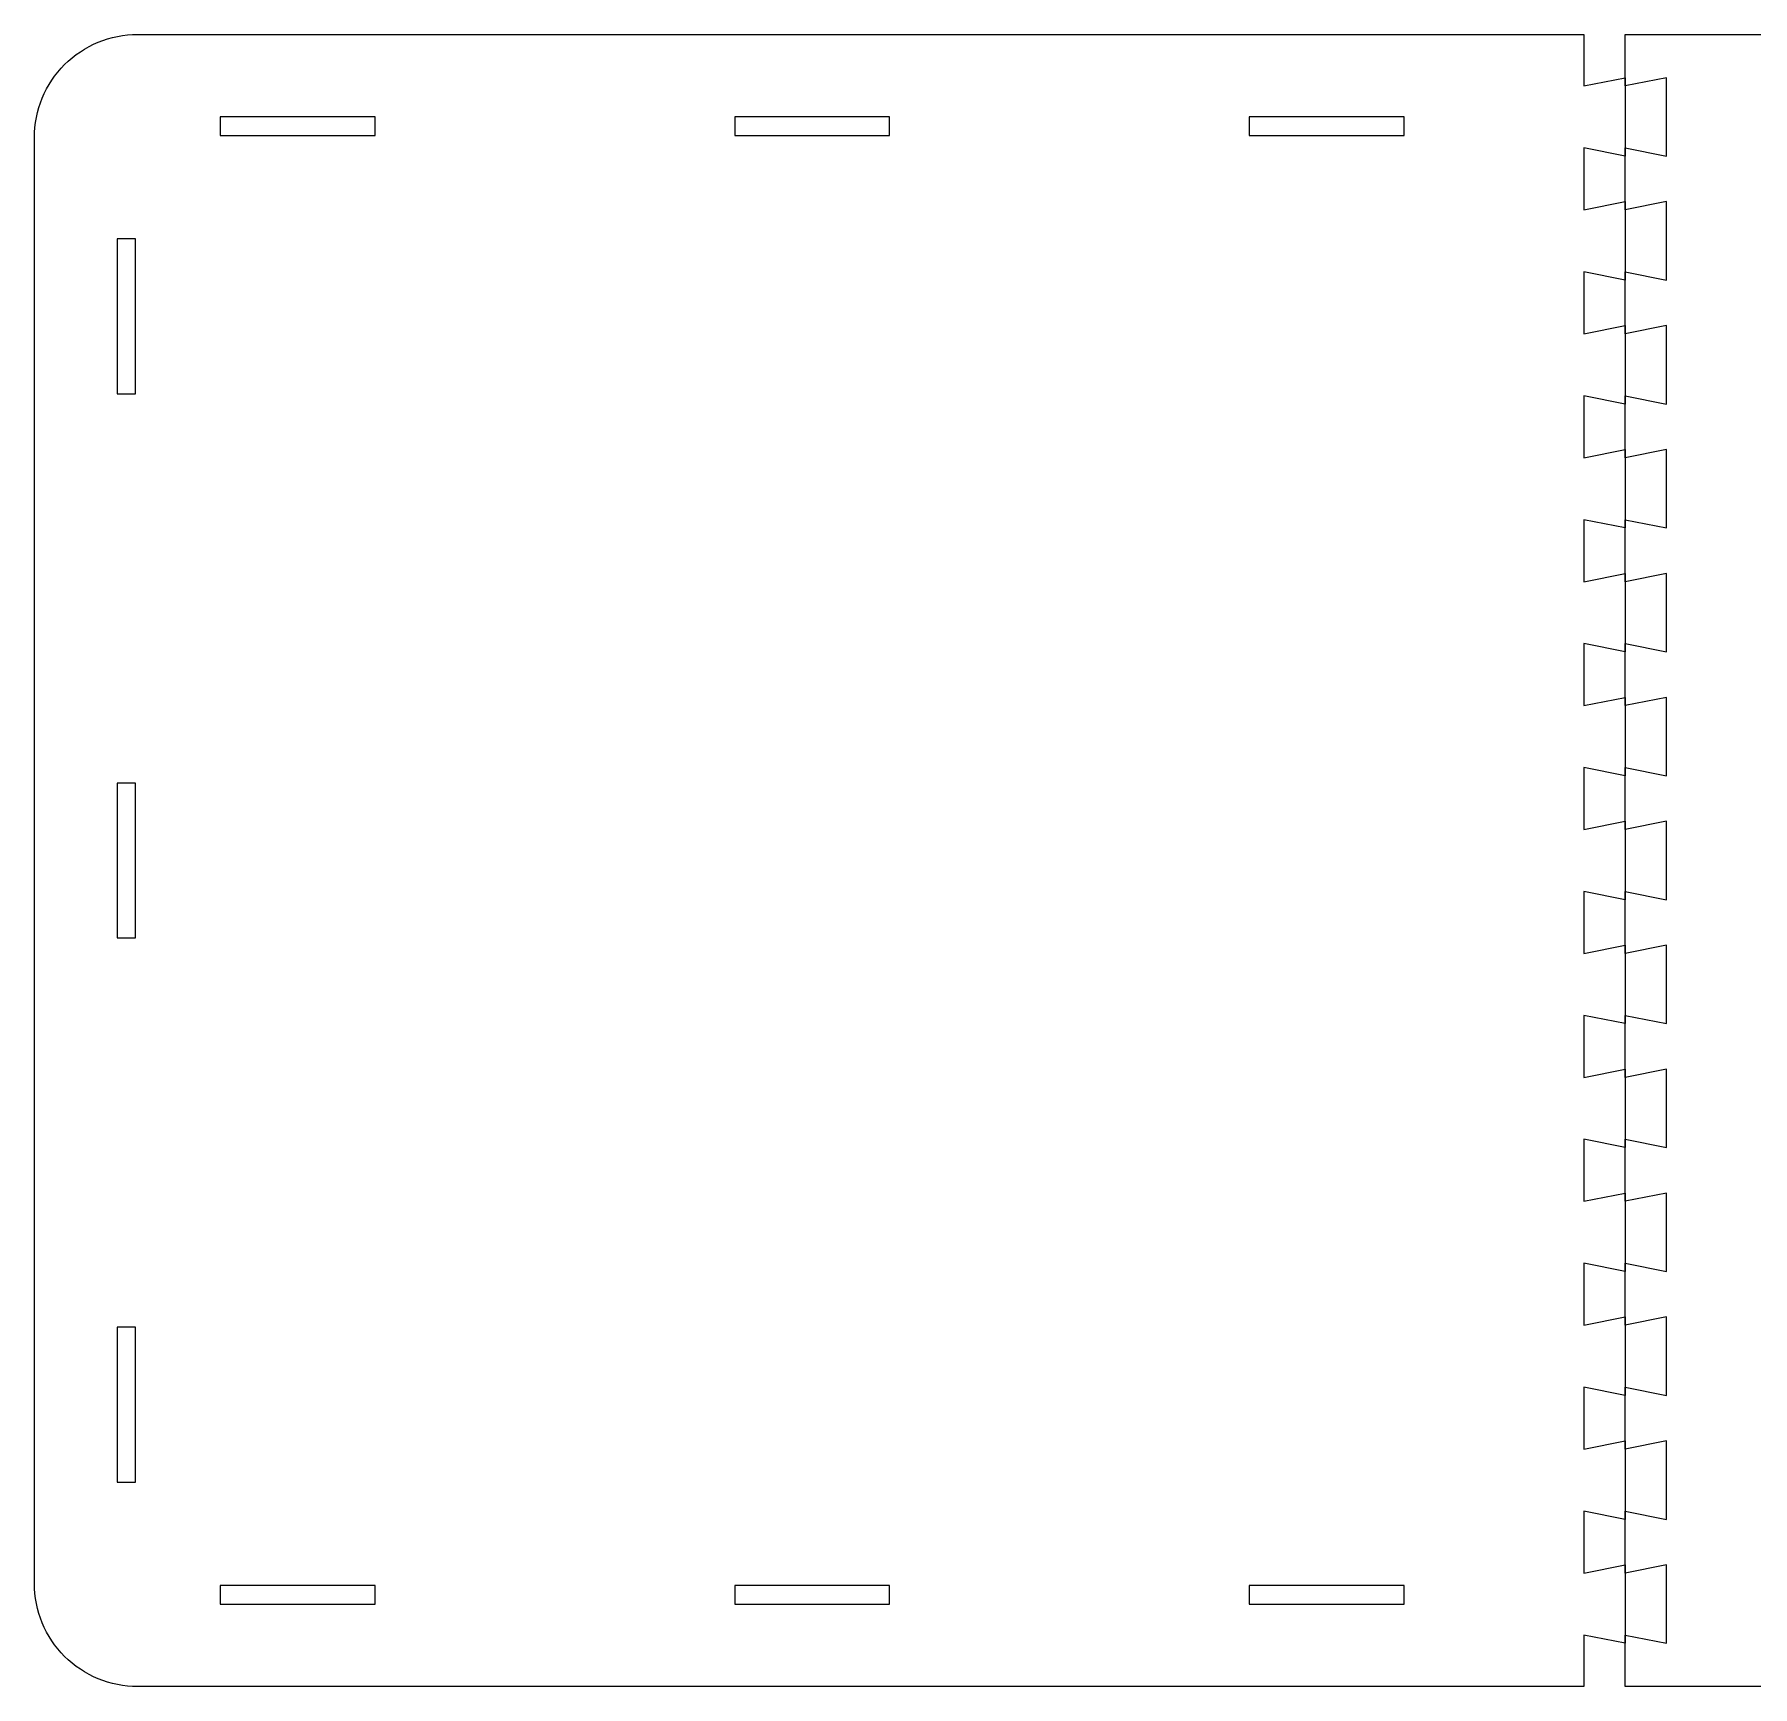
# Model space of a CAD drawing. Header units: millimetres. Extents: x -769 to 769, y -1158 to 1158.
# Drawn here: x -751 to 80, y -346 to 454 of the extents above; entities that cross this region are included whole.
import ezdxf

# ---------------------------------------------------------------- set-up
doc = ezdxf.new("R2010")
doc.units = ezdxf.units.MM
doc.header["$MEASUREMENT"] = 0
doc.layers.add('Camada 1', color=7, linetype='Continuous')

msp = doc.modelspace()

# ---------------------------------------------------------------- linework, layer by layer
at = {"layer": 'Camada 1', "color": 250, "lineweight": 20}
for points, knots in [([(-1.2833, -231.4145), (-1.2833, -231.4145), (-1.2833, -201.4145), (-1.2833, -201.4145), (-1.2833, -201.4145), (-1.2833, -201.4145), (18.7167, -205.4145), (18.7167, -205.4145), (18.7167, -205.4145), (18.7167, -205.4145), (18.7167, -167.4145), (18.7167, -167.4145), (18.7167, -167.4145), (18.7167, -167.4145), (-1.2833, -171.4145), (-1.2833, -171.4145), (-1.2833, -171.4145), (-1.2833, -171.4145), (-1.2833, -141.4145), (-1.2833, -141.4145), (-1.2833, -141.4145), (-1.2833, -141.4145), (18.7167, -145.4145), (18.7167, -145.4145), (18.7167, -145.4145), (18.7167, -145.4145), (18.7167, -107.4145), (18.7167, -107.4145), (18.7167, -107.4145), (18.7167, -107.4145), (-1.2833, -111.4145), (-1.2833, -111.4145), (-1.2833, -111.4145), (-1.2833, -111.4145), (-1.2833, -81.4145), (-1.2833, -81.4145), (-1.2833, -81.4145), (-1.2833, -81.4145), (18.7167, -85.4145), (18.7167, -85.4145), (18.7167, -85.4145), (18.7167, -85.4145), (18.7167, -47.4145), (18.7167, -47.4145), (18.7167, -47.4145), (18.7167, -47.4145), (-1.2833, -51.4145), (-1.2833, -51.4145), (-1.2833, -51.4145), (-1.2833, -51.4145), (-1.2833, -21.4145), (-1.2833, -21.4145), (-1.2833, -21.4145), (-1.2833, -21.4145), (18.7167, -25.4145), (18.7167, -25.4145), (18.7167, -25.4145), (18.7167, -25.4145), (18.7167, 12.5855), (18.7167, 12.5855), (18.7167, 12.5855), (18.7167, 12.5855), (-1.2833, 8.5855), (-1.2833, 8.5855), (-1.2833, 8.5855), (-1.2833, 8.5855), (-1.2833, 38.5855), (-1.2833, 38.5855), (-1.2833, 38.5855), (-1.2833, 38.5855), (18.7167, 34.5855), (18.7167, 34.5855), (18.7167, 34.5855), (18.7167, 34.5855), (18.7167, 72.5855), (18.7167, 72.5855), (18.7167, 72.5855), (18.7167, 72.5855), (-1.2833, 68.5855), (-1.2833, 68.5855), (-1.2833, 68.5855), (-1.2833, 68.5855), (-1.2833, 98.5855), (-1.2833, 98.5855), (-1.2833, 98.5855), (-1.2833, 98.5855), (18.7167, 94.5855), (18.7167, 94.5855), (18.7167, 94.5855), (18.7167, 94.5855), (18.7167, 132.5855), (18.7167, 132.5855), (18.7167, 132.5855), (18.7167, 132.5855), (-1.2833, 128.5855), (-1.2833, 128.5855), (-1.2833, 128.5855), (-1.2833, 128.5855), (-1.2833, 158.5855), (-1.2833, 158.5855), (-1.2833, 158.5855), (-1.2833, 158.5855), (18.7167, 154.5855), (18.7167, 154.5855), (18.7167, 154.5855), (18.7167, 154.5855), (18.7167, 192.5855), (18.7167, 192.5855), (18.7167, 192.5855), (18.7167, 192.5855), (-1.2833, 188.5855), (-1.2833, 188.5855), (-1.2833, 188.5855), (-1.2833, 188.5855), (-1.2833, 218.5855), (-1.2833, 218.5855), (-1.2833, 218.5855), (-1.2833, 218.5855), (18.7167, 214.5855), (18.7167, 214.5855), (18.7167, 214.5855), (18.7167, 214.5855), (18.7167, 252.5855), (18.7167, 252.5855), (18.7167, 252.5855), (18.7167, 252.5855), (-1.2833, 248.5855), (-1.2833, 248.5855), (-1.2833, 248.5855), (-1.2833, 248.5855), (-1.2833, 278.5855), (-1.2833, 278.5855), (-1.2833, 278.5855), (-1.2833, 278.5855), (18.7167, 274.5855), (18.7167, 274.5855), (18.7167, 274.5855), (18.7167, 274.5855), (18.7167, 312.5855), (18.7167, 312.5855), (18.7167, 312.5855), (18.7167, 312.5855), (-1.2833, 308.5855), (-1.2833, 308.5855), (-1.2833, 308.5855), (-1.2833, 308.5855), (-1.2833, 338.5855), (-1.2833, 338.5855), (-1.2833, 338.5855), (-1.2833, 338.5855), (18.7167, 334.5855), (18.7167, 334.5855), (18.7167, 334.5855), (18.7167, 334.5855), (18.7167, 372.5855), (18.7167, 372.5855), (18.7167, 372.5855), (18.7167, 372.5855), (-1.2833, 368.5855), (-1.2833, 368.5855), (-1.2833, 368.5855), (-1.2833, 368.5855), (-1.2833, 398.5855), (-1.2833, 398.5855), (-1.2833, 398.5855), (-1.2833, 398.5855), (18.7167, 394.5855), (18.7167, 394.5855), (18.7167, 394.5855), (18.7167, 394.5855), (18.7167, 432.5855), (18.7167, 432.5855), (18.7167, 432.5855), (18.7167, 432.5855), (-1.2833, 428.5855), (-1.2833, 428.5855), (-1.2833, 428.5855), (-1.2833, 428.5855), (-1.2833, 453.5855), (-1.2833, 453.5855), (-1.2833, 453.5855), (-1.2833, 453.5855), (-701.2833, 453.5855), (-701.2833, 453.5855), (-701.2833, 453.5855), (-714.5441, 453.5855), (-727.2618, 448.3177), (-736.6386, 438.9408), (-736.6386, 438.9408), (-746.0155, 429.564), (-751.2833, 416.8463), (-751.2833, 403.5855), (-751.2833, 403.5855), (-751.2833, 403.5855), (-751.2833, -296.4145), (-751.2833, -296.4145), (-751.2833, -296.4145), (-751.2833, -309.6753), (-746.0155, -322.393), (-736.6386, -331.7698), (-736.6386, -331.7698), (-727.2618, -341.1467), (-714.5441, -346.4145), (-701.2833, -346.4145), (-701.2833, -346.4145), (-701.2833, -346.4145), (-1.2833, -346.4145), (-1.2833, -346.4145), (-1.2833, -346.4145), (-1.2833, -346.4145), (-1.2833, -321.4145), (-1.2833, -321.4145), (-1.2833, -321.4145), (-1.2833, -321.4145), (18.7167, -325.4145), (18.7167, -325.4145), (18.7167, -325.4145), (18.7167, -325.4145), (18.7167, -287.4145), (18.7167, -287.4145), (18.7167, -287.4145), (18.7167, -287.4145), (-1.2833, -291.4145), (-1.2833, -291.4145), (-1.2833, -291.4145), (-1.2833, -291.4145), (-1.2833, -261.4145), (-1.2833, -261.4145), (-1.2833, -261.4145), (-1.2833, -261.4145), (18.7167, -265.4145), (18.7167, -265.4145), (18.7167, -265.4145), (18.7167, -265.4145), (18.7167, -227.4145), (18.7167, -227.4145), (18.7167, -227.4145), (18.7167, -227.4145), (-1.2833, -231.4145), (-1.2833, -231.4145)], [0, 0, 0, 0, 0.01639344, 0.01639344, 0.01639344, 0.01639344, 0.03278689, 0.03278689, 0.03278689, 0.03278689, 0.04918033, 0.04918033, 0.04918033, 0.04918033, 0.06557377, 0.06557377, 0.06557377, 0.06557377, 0.08196721, 0.08196721, 0.08196721, 0.08196721, 0.09836066, 0.09836066, 0.09836066, 0.09836066, 0.1147541, 0.1147541, 0.1147541, 0.1147541, 0.13114754, 0.13114754, 0.13114754, 0.13114754, 0.14754098, 0.14754098, 0.14754098, 0.14754098, 0.16393443, 0.16393443, 0.16393443, 0.16393443, 0.18032787, 0.18032787, 0.18032787, 0.18032787, 0.19672131, 0.19672131, 0.19672131, 0.19672131, 0.21311475, 0.21311475, 0.21311475, 0.21311475, 0.2295082, 0.2295082, 0.2295082, 0.2295082, 0.24590164, 0.24590164, 0.24590164, 0.24590164, 0.26229508, 0.26229508, 0.26229508, 0.26229508, 0.27868852, 0.27868852, 0.27868852, 0.27868852, 0.29508197, 0.29508197, 0.29508197, 0.29508197, 0.31147541, 0.31147541, 0.31147541, 0.31147541, 0.32786885, 0.32786885, 0.32786885, 0.32786885, 0.3442623, 0.3442623, 0.3442623, 0.3442623, 0.36065574, 0.36065574, 0.36065574, 0.36065574, 0.37704918, 0.37704918, 0.37704918, 0.37704918, 0.39344262, 0.39344262, 0.39344262, 0.39344262, 0.40983607, 0.40983607, 0.40983607, 0.40983607, 0.42622951, 0.42622951, 0.42622951, 0.42622951, 0.44262295, 0.44262295, 0.44262295, 0.44262295, 0.45901639, 0.45901639, 0.45901639, 0.45901639, 0.47540984, 0.47540984, 0.47540984, 0.47540984, 0.49180328, 0.49180328, 0.49180328, 0.49180328, 0.50819672, 0.50819672, 0.50819672, 0.50819672, 0.52459016, 0.52459016, 0.52459016, 0.52459016, 0.54098361, 0.54098361, 0.54098361, 0.54098361, 0.55737705, 0.55737705, 0.55737705, 0.55737705, 0.57377049, 0.57377049, 0.57377049, 0.57377049, 0.59016393, 0.59016393, 0.59016393, 0.59016393, 0.60655738, 0.60655738, 0.60655738, 0.60655738, 0.62295082, 0.62295082, 0.62295082, 0.62295082, 0.63934426, 0.63934426, 0.63934426, 0.63934426, 0.6557377, 0.6557377, 0.6557377, 0.6557377, 0.67213115, 0.67213115, 0.67213115, 0.67213115, 0.68852459, 0.68852459, 0.68852459, 0.68852459, 0.70491803, 0.70491803, 0.70491803, 0.70491803, 0.72131148, 0.72131148, 0.72131148, 0.72131148, 0.73770492, 0.73770492, 0.73770492, 0.73770492, 0.75409836, 0.75409836, 0.75409836, 0.75409836, 0.7704918, 0.7704918, 0.7704918, 0.7704918, 0.78688525, 0.78688525, 0.78688525, 0.78688525, 0.80327869, 0.80327869, 0.80327869, 0.80327869, 0.81967213, 0.81967213, 0.81967213, 0.81967213, 0.83606557, 0.83606557, 0.83606557, 0.83606557, 0.85245902, 0.85245902, 0.85245902, 0.85245902, 0.86885246, 0.86885246, 0.86885246, 0.86885246, 0.8852459, 0.8852459, 0.8852459, 0.8852459, 0.90163934, 0.90163934, 0.90163934, 0.90163934, 0.91803279, 0.91803279, 0.91803279, 0.91803279, 0.93442623, 0.93442623, 0.93442623, 0.93442623, 0.95081967, 0.95081967, 0.95081967, 0.95081967, 0.96721311, 0.96721311, 0.96721311, 0.96721311, 1, 1, 1, 1]), ([(18.7167, -231.4145), (18.7167, -231.4145), (38.7167, -227.4145), (38.7167, -227.4145), (38.7167, -227.4145), (38.7167, -227.4145), (38.7167, -265.4145), (38.7167, -265.4145), (38.7167, -265.4145), (38.7167, -265.4145), (18.7167, -261.4145), (18.7167, -261.4145), (18.7167, -261.4145), (18.7167, -261.4145), (18.7167, -291.4145), (18.7167, -291.4145), (18.7167, -291.4145), (18.7167, -291.4145), (38.7167, -287.4145), (38.7167, -287.4145), (38.7167, -287.4145), (38.7167, -287.4145), (38.7167, -325.4145), (38.7167, -325.4145), (38.7167, -325.4145), (38.7167, -325.4145), (18.7167, -321.4145), (18.7167, -321.4145), (18.7167, -321.4145), (18.7167, -321.4145), (18.7167, -346.4145), (18.7167, -346.4145), (18.7167, -346.4145), (18.7167, -346.4145), (718.7167, -346.4145), (718.7167, -346.4145), (718.7167, -346.4145), (746.3308, -346.4145), (768.7166, -324.0289), (768.7167, -296.4145), (768.7167, -296.4145), (768.7167, -296.4145), (768.7167, 403.5855), (768.7167, 403.5855), (768.7167, 403.5855), (768.7167, 416.8463), (763.4489, 429.564), (754.072, 438.9408), (754.072, 438.9408), (744.6952, 448.3177), (731.9775, 453.5855), (718.7167, 453.5855), (718.7167, 453.5855), (718.7167, 453.5855), (18.7167, 453.5855), (18.7167, 453.5855), (18.7167, 453.5855), (18.7167, 453.5855), (18.7167, 428.5855), (18.7167, 428.5855), (18.7167, 428.5855), (18.7167, 428.5855), (38.7167, 432.5855), (38.7167, 432.5855), (38.7167, 432.5855), (38.7167, 432.5855), (38.7167, 394.5855), (38.7167, 394.5855), (38.7167, 394.5855), (38.7167, 394.5855), (18.7167, 398.5855), (18.7167, 398.5855), (18.7167, 398.5855), (18.7167, 398.5855), (18.7167, 368.5855), (18.7167, 368.5855), (18.7167, 368.5855), (18.7167, 368.5855), (38.7167, 372.5855), (38.7167, 372.5855), (38.7167, 372.5855), (38.7167, 372.5855), (38.7167, 334.5855), (38.7167, 334.5855), (38.7167, 334.5855), (38.7167, 334.5855), (18.7167, 338.5855), (18.7167, 338.5855), (18.7167, 338.5855), (18.7167, 338.5855), (18.7167, 308.5855), (18.7167, 308.5855), (18.7167, 308.5855), (18.7167, 308.5855), (38.7167, 312.5855), (38.7167, 312.5855), (38.7167, 312.5855), (38.7167, 312.5855), (38.7167, 274.5855), (38.7167, 274.5855), (38.7167, 274.5855), (38.7167, 274.5855), (18.7167, 278.5855), (18.7167, 278.5855), (18.7167, 278.5855), (18.7167, 278.5855), (18.7167, 248.5855), (18.7167, 248.5855), (18.7167, 248.5855), (18.7167, 248.5855), (38.7167, 252.5855), (38.7167, 252.5855), (38.7167, 252.5855), (38.7167, 252.5855), (38.7167, 214.5855), (38.7167, 214.5855), (38.7167, 214.5855), (38.7167, 214.5855), (18.7167, 218.5855), (18.7167, 218.5855), (18.7167, 218.5855), (18.7167, 218.5855), (18.7167, 188.5855), (18.7167, 188.5855), (18.7167, 188.5855), (18.7167, 188.5855), (38.7167, 192.5855), (38.7167, 192.5855), (38.7167, 192.5855), (38.7167, 192.5855), (38.7167, 154.5855), (38.7167, 154.5855), (38.7167, 154.5855), (38.7167, 154.5855), (18.7167, 158.5855), (18.7167, 158.5855), (18.7167, 158.5855), (18.7167, 158.5855), (18.7167, 128.5855), (18.7167, 128.5855), (18.7167, 128.5855), (18.7167, 128.5855), (38.7167, 132.5855), (38.7167, 132.5855), (38.7167, 132.5855), (38.7167, 132.5855), (38.7167, 94.5855), (38.7167, 94.5855), (38.7167, 94.5855), (38.7167, 94.5855), (18.7167, 98.5855), (18.7167, 98.5855), (18.7167, 98.5855), (18.7167, 98.5855), (18.7167, 68.5855), (18.7167, 68.5855), (18.7167, 68.5855), (18.7167, 68.5855), (38.7167, 72.5855), (38.7167, 72.5855), (38.7167, 72.5855), (38.7167, 72.5855), (38.7167, 34.5855), (38.7167, 34.5855), (38.7167, 34.5855), (38.7167, 34.5855), (18.7167, 38.5855), (18.7167, 38.5855), (18.7167, 38.5855), (18.7167, 38.5855), (18.7167, 8.5855), (18.7167, 8.5855), (18.7167, 8.5855), (18.7167, 8.5855), (38.7167, 12.5855), (38.7167, 12.5855), (38.7167, 12.5855), (38.7167, 12.5855), (38.7167, -25.4145), (38.7167, -25.4145), (38.7167, -25.4145), (38.7167, -25.4145), (18.7167, -21.4145), (18.7167, -21.4145), (18.7167, -21.4145), (18.7167, -21.4145), (18.7167, -51.4145), (18.7167, -51.4145), (18.7167, -51.4145), (18.7167, -51.4145), (38.7167, -47.4145), (38.7167, -47.4145), (38.7167, -47.4145), (38.7167, -47.4145), (38.7167, -85.4145), (38.7167, -85.4145), (38.7167, -85.4145), (38.7167, -85.4145), (18.7167, -81.4145), (18.7167, -81.4145), (18.7167, -81.4145), (18.7167, -81.4145), (18.7167, -111.4145), (18.7167, -111.4145), (18.7167, -111.4145), (18.7167, -111.4145), (38.7167, -107.4145), (38.7167, -107.4145), (38.7167, -107.4145), (38.7167, -107.4145), (38.7167, -145.4145), (38.7167, -145.4145), (38.7167, -145.4145), (38.7167, -145.4145), (18.7167, -141.4145), (18.7167, -141.4145), (18.7167, -141.4145), (18.7167, -141.4145), (18.7167, -171.4145), (18.7167, -171.4145), (18.7167, -171.4145), (18.7167, -171.4145), (38.7167, -167.4145), (38.7167, -167.4145), (38.7167, -167.4145), (38.7167, -167.4145), (38.7167, -205.4145), (38.7167, -205.4145), (38.7167, -205.4145), (38.7167, -205.4145), (18.7167, -201.4145), (18.7167, -201.4145), (18.7167, -201.4145), (18.7167, -201.4145), (18.7167, -231.4145), (18.7167, -231.4145)], [0, 0, 0, 0, 0.01666667, 0.01666667, 0.01666667, 0.01666667, 0.03333333, 0.03333333, 0.03333333, 0.03333333, 0.05, 0.05, 0.05, 0.05, 0.06666667, 0.06666667, 0.06666667, 0.06666667, 0.08333333, 0.08333333, 0.08333333, 0.08333333, 0.1, 0.1, 0.1, 0.1, 0.11666667, 0.11666667, 0.11666667, 0.11666667, 0.13333333, 0.13333333, 0.13333333, 0.13333333, 0.15, 0.15, 0.15, 0.15, 0.16666667, 0.16666667, 0.16666667, 0.16666667, 0.18333333, 0.18333333, 0.18333333, 0.18333333, 0.2, 0.2, 0.2, 0.2, 0.21666667, 0.21666667, 0.21666667, 0.21666667, 0.23333333, 0.23333333, 0.23333333, 0.23333333, 0.25, 0.25, 0.25, 0.25, 0.26666667, 0.26666667, 0.26666667, 0.26666667, 0.28333333, 0.28333333, 0.28333333, 0.28333333, 0.3, 0.3, 0.3, 0.3, 0.31666667, 0.31666667, 0.31666667, 0.31666667, 0.33333333, 0.33333333, 0.33333333, 0.33333333, 0.35, 0.35, 0.35, 0.35, 0.36666667, 0.36666667, 0.36666667, 0.36666667, 0.38333333, 0.38333333, 0.38333333, 0.38333333, 0.4, 0.4, 0.4, 0.4, 0.41666667, 0.41666667, 0.41666667, 0.41666667, 0.43333333, 0.43333333, 0.43333333, 0.43333333, 0.45, 0.45, 0.45, 0.45, 0.46666667, 0.46666667, 0.46666667, 0.46666667, 0.48333333, 0.48333333, 0.48333333, 0.48333333, 0.5, 0.5, 0.5, 0.5, 0.51666667, 0.51666667, 0.51666667, 0.51666667, 0.53333333, 0.53333333, 0.53333333, 0.53333333, 0.55, 0.55, 0.55, 0.55, 0.56666667, 0.56666667, 0.56666667, 0.56666667, 0.58333333, 0.58333333, 0.58333333, 0.58333333, 0.6, 0.6, 0.6, 0.6, 0.61666667, 0.61666667, 0.61666667, 0.61666667, 0.63333333, 0.63333333, 0.63333333, 0.63333333, 0.65, 0.65, 0.65, 0.65, 0.66666667, 0.66666667, 0.66666667, 0.66666667, 0.68333333, 0.68333333, 0.68333333, 0.68333333, 0.7, 0.7, 0.7, 0.7, 0.71666667, 0.71666667, 0.71666667, 0.71666667, 0.73333333, 0.73333333, 0.73333333, 0.73333333, 0.75, 0.75, 0.75, 0.75, 0.76666667, 0.76666667, 0.76666667, 0.76666667, 0.78333333, 0.78333333, 0.78333333, 0.78333333, 0.8, 0.8, 0.8, 0.8, 0.81666667, 0.81666667, 0.81666667, 0.81666667, 0.83333333, 0.83333333, 0.83333333, 0.83333333, 0.85, 0.85, 0.85, 0.85, 0.86666667, 0.86666667, 0.86666667, 0.86666667, 0.88333333, 0.88333333, 0.88333333, 0.88333333, 0.9, 0.9, 0.9, 0.9, 0.91666667, 0.91666667, 0.91666667, 0.91666667, 0.93333333, 0.93333333, 0.93333333, 0.93333333, 0.95, 0.95, 0.95, 0.95, 0.96666667, 0.96666667, 0.96666667, 0.96666667, 1, 1, 1, 1]), ([(-586.2834, 413.5855), (-586.2834, 413.5855), (-586.2834, 404.5855), (-586.2834, 404.5855), (-586.2834, 404.5855), (-586.2834, 404.5855), (-661.2834, 404.5855), (-661.2834, 404.5855), (-661.2834, 404.5855), (-661.2834, 404.5855), (-661.2834, 413.5855), (-661.2834, 413.5855), (-661.2834, 413.5855), (-661.2834, 413.5855), (-586.2834, 413.5855), (-586.2834, 413.5855)], [0, 0, 0, 0, 0.2, 0.2, 0.2, 0.2, 0.4, 0.4, 0.4, 0.4, 0.6, 0.6, 0.6, 0.6, 1, 1, 1, 1]), ([(-337.2833, 413.5855), (-337.2833, 413.5855), (-337.2833, 404.5855), (-337.2833, 404.5855), (-337.2833, 404.5855), (-337.2833, 404.5855), (-412.2833, 404.5855), (-412.2833, 404.5855), (-412.2833, 404.5855), (-412.2833, 404.5855), (-412.2833, 413.5855), (-412.2833, 413.5855), (-412.2833, 413.5855), (-412.2833, 413.5855), (-337.2833, 413.5855), (-337.2833, 413.5855)], [0, 0, 0, 0, 0.2, 0.2, 0.2, 0.2, 0.4, 0.4, 0.4, 0.4, 0.6, 0.6, 0.6, 0.6, 1, 1, 1, 1]), ([(-88.2833, 413.5855), (-88.2833, 413.5855), (-88.2833, 404.5855), (-88.2833, 404.5855), (-88.2833, 404.5855), (-88.2833, 404.5855), (-163.2833, 404.5855), (-163.2833, 404.5855), (-163.2833, 404.5855), (-163.2833, 404.5855), (-163.2833, 413.5855), (-163.2833, 413.5855), (-163.2833, 413.5855), (-163.2833, 413.5855), (-88.2833, 413.5855), (-88.2833, 413.5855)], [0, 0, 0, 0, 0.2, 0.2, 0.2, 0.2, 0.4, 0.4, 0.4, 0.4, 0.6, 0.6, 0.6, 0.6, 1, 1, 1, 1]), ([(-702.2834, 354.5855), (-702.2834, 354.5855), (-702.2834, 279.5855), (-702.2834, 279.5855), (-702.2834, 279.5855), (-702.2834, 279.5855), (-711.2834, 279.5855), (-711.2834, 279.5855), (-711.2834, 279.5855), (-711.2834, 279.5855), (-711.2834, 354.5855), (-711.2834, 354.5855), (-711.2834, 354.5855), (-711.2834, 354.5855), (-702.2834, 354.5855), (-702.2834, 354.5855)], [0, 0, 0, 0, 0.2, 0.2, 0.2, 0.2, 0.4, 0.4, 0.4, 0.4, 0.6, 0.6, 0.6, 0.6, 1, 1, 1, 1]), ([(-702.2834, 91.0855), (-702.2834, 91.0855), (-702.2834, 16.0855), (-702.2834, 16.0855), (-702.2834, 16.0855), (-702.2834, 16.0855), (-711.2834, 16.0855), (-711.2834, 16.0855), (-711.2834, 16.0855), (-711.2834, 16.0855), (-711.2834, 91.0855), (-711.2834, 91.0855), (-711.2834, 91.0855), (-711.2834, 91.0855), (-702.2834, 91.0855), (-702.2834, 91.0855)], [0, 0, 0, 0, 0.2, 0.2, 0.2, 0.2, 0.4, 0.4, 0.4, 0.4, 0.6, 0.6, 0.6, 0.6, 1, 1, 1, 1]), ([(-702.2834, -172.4145), (-702.2834, -172.4145), (-702.2834, -247.4145), (-702.2834, -247.4145), (-702.2834, -247.4145), (-702.2834, -247.4145), (-711.2834, -247.4145), (-711.2834, -247.4145), (-711.2834, -247.4145), (-711.2834, -247.4145), (-711.2834, -172.4145), (-711.2834, -172.4145), (-711.2834, -172.4145), (-711.2834, -172.4145), (-702.2834, -172.4145), (-702.2834, -172.4145)], [0, 0, 0, 0, 0.2, 0.2, 0.2, 0.2, 0.4, 0.4, 0.4, 0.4, 0.6, 0.6, 0.6, 0.6, 1, 1, 1, 1]), ([(-661.2834, -297.4145), (-661.2834, -297.4145), (-586.2834, -297.4145), (-586.2834, -297.4145), (-586.2834, -297.4145), (-586.2834, -297.4145), (-586.2834, -306.4145), (-586.2834, -306.4145), (-586.2834, -306.4145), (-586.2834, -306.4145), (-661.2834, -306.4145), (-661.2834, -306.4145), (-661.2834, -306.4145), (-661.2834, -306.4145), (-661.2834, -297.4145), (-661.2834, -297.4145)], [0, 0, 0, 0, 0.2, 0.2, 0.2, 0.2, 0.4, 0.4, 0.4, 0.4, 0.6, 0.6, 0.6, 0.6, 1, 1, 1, 1]), ([(-412.2833, -297.4145), (-412.2833, -297.4145), (-337.2833, -297.4145), (-337.2833, -297.4145), (-337.2833, -297.4145), (-337.2833, -297.4145), (-337.2833, -306.4145), (-337.2833, -306.4145), (-337.2833, -306.4145), (-337.2833, -306.4145), (-412.2833, -306.4145), (-412.2833, -306.4145), (-412.2833, -306.4145), (-412.2833, -306.4145), (-412.2833, -297.4145), (-412.2833, -297.4145)], [0, 0, 0, 0, 0.2, 0.2, 0.2, 0.2, 0.4, 0.4, 0.4, 0.4, 0.6, 0.6, 0.6, 0.6, 1, 1, 1, 1]), ([(-163.2833, -297.4145), (-163.2833, -297.4145), (-88.2833, -297.4145), (-88.2833, -297.4145), (-88.2833, -297.4145), (-88.2833, -297.4145), (-88.2833, -306.4145), (-88.2833, -306.4145), (-88.2833, -306.4145), (-88.2833, -306.4145), (-163.2833, -306.4145), (-163.2833, -306.4145), (-163.2833, -306.4145), (-163.2833, -306.4145), (-163.2833, -297.4145), (-163.2833, -297.4145)], [0, 0, 0, 0, 0.2, 0.2, 0.2, 0.2, 0.4, 0.4, 0.4, 0.4, 0.6, 0.6, 0.6, 0.6, 1, 1, 1, 1])]:
    msp.add_open_spline(points, degree=3, knots=knots, dxfattribs=at)

doc.saveas('drawing.dxf')
